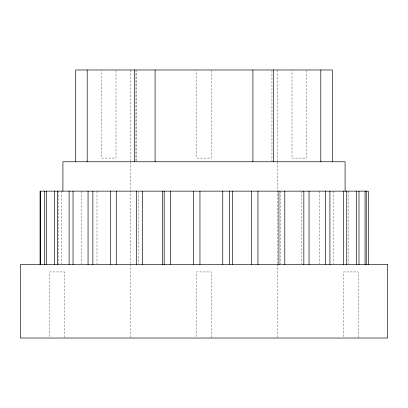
<?xml version="1.0" encoding="UTF-8"?>
<svg xmlns="http://www.w3.org/2000/svg" width="408" height="408" viewBox="0 0 408 408"><rect width="100%" height="100%" fill="white"/><g stroke="black" fill="none" stroke-linecap="round" stroke-linejoin="round"><path stroke-width="0.31" stroke-dasharray="2.04 1.53" d="M358.224 337.39L358.224 271.932L343.536 271.932L343.536 337.39M348.294 191.148L348.294 263.956M333.321 191.148L333.321 263.956M319.393 191.148L319.393 263.956M306.673 70.604L306.673 158.1L291.985 158.1L291.985 70.604M301.716 191.148L301.716 263.956M280.811 191.148L280.811 263.956M277.297 69.972L277.297 161.022M277.297 161.66L277.297 263.532M277.297 264.17L277.297 337.39M271.947 70.609L271.947 161.135M211.344 70.604L211.344 158.1L196.656 158.1L196.656 70.604M211.344 337.39L211.344 271.932L196.656 271.932L196.656 337.39M138.618 191.78L138.618 263.956M130.703 69.972L130.703 161.022M130.703 161.66L130.703 263.532M130.703 264.17L130.703 337.39M116.015 70.604L116.015 158.1L101.327 158.1L101.327 70.604M96.997 191.148L96.997 263.956M81.146 191.148L81.146 263.956M64.464 337.39L64.464 271.932L49.776 271.932L49.776 337.39M61.72 191.148L61.72 263.956M58.854 191.148L58.854 263.956M136.053 161.135L136.053 70.609L136.012 161.135"/><path stroke-width="0.61" d="M368.296 264.588L368.296 191.148L40.066 191.148L40.066 264.588M366.251 191.148L366.251 264.588M365.063 191.148L365.063 264.588M358.994 191.148L358.994 264.588M356.648 191.148L356.648 264.588M346.749 191.148L346.749 264.588M345.091 191.148L345.091 161.772L62.908 161.772L62.908 191.148M343.332 191.148L343.332 264.588M332.362 161.772L332.362 69.972L75.709 69.972L75.709 161.772M329.919 191.148L329.919 264.588M325.533 191.148L325.533 264.588M320.815 69.972L320.815 161.772M309.045 191.148L309.045 264.588M303.832 191.148L303.832 264.588M284.789 191.148L284.789 264.588M278.919 191.148L278.919 264.588M273.702 69.972L273.702 161.772M257.943 191.148L257.943 264.588M252.914 69.972L252.914 161.772M251.598 191.148L251.598 264.588M232.397 191.148L232.397 264.588M229.357 191.148L229.357 264.588M222.753 191.148L222.753 264.588M199.961 191.148L199.961 264.588M193.3 191.148L193.3 264.588M170.692 191.148L170.692 264.588M164.189 191.148L164.189 264.588M162.527 191.148L162.527 264.588M155.086 69.972L155.086 161.772M142.494 191.148L142.494 264.588M136.364 191.148L136.364 264.588M134.298 69.972L134.298 161.772M116.27 191.148L116.27 264.588M110.706 191.148L110.706 264.588M92.871 191.148L92.871 264.588M88.052 191.148L88.052 264.588M87.179 69.972L87.179 161.772M73.042 191.148L73.042 264.588M69.12 191.148L69.12 264.588M57.421 191.148L57.421 264.588M54.529 191.148L54.529 264.588M46.512 191.148L46.512 264.588M44.737 191.148L44.737 264.588M40.662 191.148L40.662 264.588M387.6 264.588L20.4 264.588L20.4 338.028L387.6 338.028L387.6 264.588"/></g></svg>
